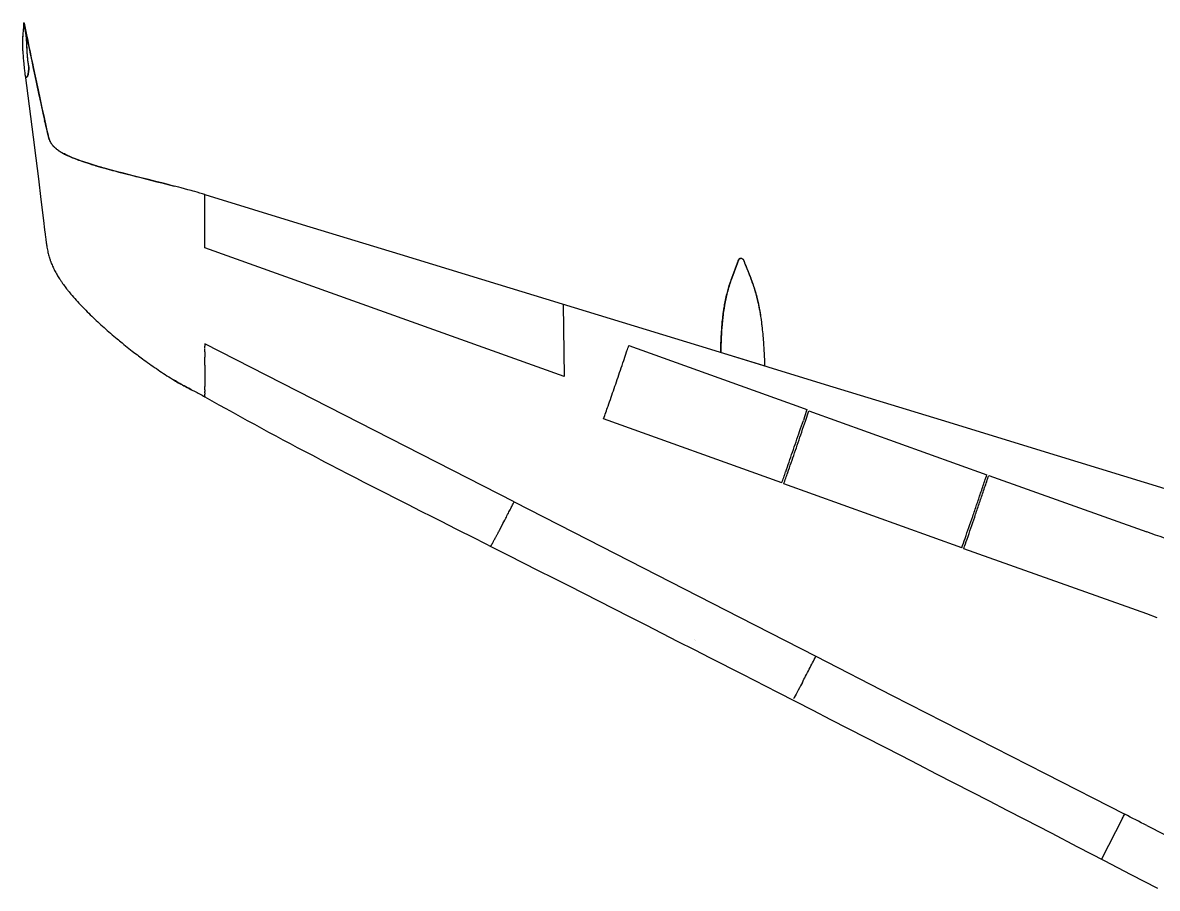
# Model space of a CAD drawing. Extents: x -62750 to 17911, y -49048 to 6133.
# Drawn here: x -17953 to -8780, y -32793 to -25798 of the extents above; entities that cross this region are included whole.
import ezdxf

# ---------------------------------------------------------------- set-up
doc = ezdxf.new("R2010")
doc.units = 0
doc.layers.get('0').update_dxf_attribs({"linetype": 'CONTINUOUS'})

msp = doc.modelspace()

# ---------------------------------------------------------------- linework, layer by layer
at = {"color": 7, "ltscale": 0.024781}
msp.add_line((-17902.5, -26156.7), (-17902.7, -26155.7), dxfattribs=at)
msp.add_line((-17902.5, -26156.7), (-17902.7, -26155.7), dxfattribs=at)
at = {"color": 7, "ltscale": 0.024733}
msp.add_line((-17902.7, -26155.7), (-17902.5, -26156.7), dxfattribs=at)
msp.add_line((-17902.7, -26155.7), (-17902.5, -26156.7), dxfattribs=at)
at = {"color": 7, "ltscale": 0.050409}
msp.add_line((-16479.8, -27186.7), (-16481, -27188.3), dxfattribs=at)
at = {"color": 7}
for p, q in [((-16480.2, -27617), (-16479.8, -27186.7)), ((-13575.4, -28655.7), (-16480.2, -27617)), ((-12174, -27738), (-12220.8, -27862.9)), ((-12220.8, -27862.9), (-12174, -27738)), ((-12116.7, -27738), (-12067.2, -27863)), ((-13584.8, -28072.6), (-13575.4, -28655.7)), ((-13979.7, -29670.6), (-16481.1, -28391.7)), ((-13053.1, -28405.9), (-11664.8, -28905.4)), ((-13094.1, -28527.6), (-13067.6, -28449.1)), ((-11959.4, -28569.8), (-12285.3, -28470.1)), ((-16481, -28711.7), (-16481, -28736.5)), ((-11664.8, -28905.4), (-11612.3, -28924.3)), ((-11624.8, -29017.1), (-11596.7, -28933.8)), ((-11596.7, -28933.8), (-10158.3, -29451.3)), ((-11816, -29517.3), (-13256.5, -28998.8)), ((-10361.4, -30042.2), (-11799.6, -29524.5)), ((-10143.2, -29456.5), (-8865.4, -29912.2)), ((-13979.7, -29670.6), (-13384.3, -29975)), ((-13384.3, -29975), (-12158.7, -30601.6)), ((-8865.4, -30576.1), (-10344.7, -30048.5)), ((-12158.7, -30601.6), (-11540.2, -30917.8)), ((-8780.2, -30606.5), (-8865.4, -30576.1)), ((-11540.2, -30917.8), (-10922.5, -31233.6)), ((-10922.5, -31233.6), (-9686.4, -31865.7)), ((-9686.4, -31865.7), (-9043.9, -32194.2)), ((-9060.5, -32226.1), (-9232.2, -32556.9)), ((-8865.4, -32285.4), (-8380.1, -32533.6))]:
    msp.add_line(p, q, dxfattribs=at)
at = {"color": 7, "ltscale": 9.76563e-05}
msp.add_line((-12150.3, -27705.2), (-12150.3, -27705.2), dxfattribs=at)
at = {"color": 7, "ltscale": 0.169385}
msp.add_line((-12142.3, -27703), (-12149.1, -27703), dxfattribs=at)
at = {"color": 7, "ltscale": 2.44141e-05}
msp.add_line((-12149.1, -27703), (-12149.1, -27703), dxfattribs=at)
at = {"color": 7, "ltscale": 0.003564}
for p, q in [((-12220.8, -27862.9), (-12221, -27862.9)), ((-12221, -27863), (-12220.8, -27863))]:
    msp.add_line(p, q, dxfattribs=at)
at = {"color": 7, "ltscale": 0.003565}
msp.add_line((-12221, -27862.9), (-12220.8, -27863), dxfattribs=at)
at = {"color": 7, "ltscale": 0.043619}
msp.add_line((-13586.2, -28073.7), (-13584.8, -28072.6), dxfattribs=at)
at = {"color": 7, "ltscale": 0.496388}
msp.add_line((-16481.1, -28391.7), (-16481, -28411.5), dxfattribs=at)
at = {"color": 7, "ltscale": 0.003985}
msp.add_line((-12285.3, -28470.1), (-12285.5, -28470), dxfattribs=at)
at = {"color": 7, "ltscale": 0.160059}
msp.add_line((-16481, -28564), (-16481, -28570.4), dxfattribs=at)
at = {"color": 7, "ltscale": 0.133204}
msp.add_line((-16481, -28663.8), (-16481, -28669.1), dxfattribs=at)
at = {"color": 7, "ltscale": 0.22334}
msp.add_line((-16481, -28702.7), (-16481, -28711.7), dxfattribs=at)
at = {"color": 7, "ltscale": 0.007666}
msp.add_line((-16481, -28819.6), (-16481, -28819.9), dxfattribs=at)
at = {"color": 7, "ltscale": 0.006055}
msp.add_line((-16481, -28820.6), (-16481, -28820.3), dxfattribs=at)
at = {"color": 7, "ltscale": 0.08054}
msp.add_line((-13998.1, -29706.2), (-13996.6, -29703.3), dxfattribs=at)
at = {"color": 7, "ltscale": 0.460662}
msp.add_line((-13988.1, -29686.9), (-13979.7, -29670.6), dxfattribs=at)
at = {"color": 7, "ltscale": 0.342202}
msp.add_line((-14032.6, -29773), (-14026.3, -29760.9), dxfattribs=at)
at = {"color": 7, "ltscale": 0.1236}
msp.add_line((-14098.3, -29899.1), (-14096, -29894.7), dxfattribs=at)
at = {"color": 7, "ltscale": 0.14855}
msp.add_line((-14055.9, -29817.9), (-14053.2, -29812.6), dxfattribs=at)
at = {"color": 7, "ltscale": 0.001197}
msp.add_line((-14171.1, -30028.5), (-14171.1, -30028.5), dxfattribs=at)
at = {"color": 7, "ltscale": 0.000219727}
msp.add_line((-14171, -30028.6), (-14171, -30028.6), dxfattribs=at)
at = {"color": 7, "ltscale": 0.004804}
msp.add_line((-12522.2, -30784), (-12522.1, -30784.1), dxfattribs=at)
at = {"color": 7, "ltscale": 0.003625}
msp.add_line((-12512.6, -30788.9), (-12512.7, -30788.8), dxfattribs=at)
at = {"color": 7}
for points in [[(-17931.8, -26220.6), (-17932.8, -26212.9), (-17934, -26202), (-17935.6, -26187.5), (-17937.9, -26165.3), (-17941.3, -26131.4), (-17943.8, -26105.9), (-17945.8, -26083.8), (-17947.6, -26063.4), (-17948.9, -26047.6), (-17950, -26034.1), (-17950.9, -26020.4), (-17951.5, -26011), (-17952, -26001), (-17952.5, -25990.6), (-17952.8, -25980), (-17952.9, -25974.6), (-17953, -25969.1), (-17953, -25963.5), (-17953, -25957.9), (-17952.9, -25952.2), (-17952.8, -25946.5), (-17952.6, -25940.8), (-17952.4, -25935.1), (-17952.1, -25929.3), (-17951.7, -25923.6), (-17951.4, -25917.8), (-17950.5, -25906.3), (-17949.5, -25894.7), (-17948.5, -25883.1), (-17946.9, -25865.7), (-17946.3, -25859.9), (-17945.8, -25854.1), (-17945.4, -25848.2), (-17945.1, -25844.1), (-17944.9, -25840), (-17944.7, -25835.9), (-17944.6, -25831.8), (-17944.5, -25827.3), (-17944.5, -25818.2), (-17944.4, -25802.6), (-17944.3, -25800)], [(-17943.5, -25797.9), (-17943.6, -25797.9), (-17943.8, -25798), (-17944, -25798.2), (-17944.1, -25798.6), (-17944.2, -25799), (-17944.3, -25799.5), (-17944.3, -25800.1)], [(-17943.5, -25797.9), (-17943.6, -25797.9), (-17943.8, -25798), (-17943.9, -25798.1), (-17944.1, -25798.3), (-17944.2, -25798.6), (-17944.2, -25799), (-17944.3, -25799.5), (-17944.3, -25800.1)], [(-17941.1, -25802.1), (-17941.3, -25801.2), (-17941.5, -25800.7), (-17941.8, -25799.9), (-17942.2, -25799), (-17942.5, -25798.6), (-17942.8, -25798.3), (-17943, -25798.1), (-17943.2, -25797.9), (-17943.5, -25797.9)], [(-17941.1, -25802.1), (-17941.3, -25801.2), (-17941.5, -25800.7), (-17941.8, -25799.9), (-17942.1, -25799.3), (-17942.4, -25798.7), (-17942.8, -25798.3), (-17943, -25798.1), (-17943.2, -25798), (-17943.3, -25797.9), (-17943.5, -25797.9)], [(-17902.7, -26155.7), (-17904.6, -26144.6), (-17905.5, -26138.7), (-17907.3, -26127.2), (-17908.8, -26116.7), (-17910.2, -26105.5), (-17911.5, -26094.5), (-17912.7, -26082.9), (-17913.1, -26079.4), (-17914, -26069), (-17915, -26056.1), (-17915.7, -26045.6), (-17916.6, -26030.5), (-17917.1, -26020.2), (-17918, -26002.3), (-17919.1, -25978.8), (-17919.7, -25966.8), (-17920.3, -25954.7), (-17921, -25943.8), (-17921.7, -25932.9), (-17922.2, -25927.4), (-17923.1, -25917.6), (-17923.9, -25909.8), (-17924.8, -25902), (-17925.9, -25894.2), (-17927, -25886.4), (-17928.3, -25878.6), (-17929.6, -25870.7), (-17931.1, -25863), (-17932.4, -25856.5), (-17933.7, -25849.9), (-17935.2, -25842), (-17936.6, -25834.1), (-17937.9, -25826.2), (-17938.3, -25823.8), (-17939.4, -25815.8), (-17940.5, -25807.6), (-17941.1, -25802.1)], [(-16727.6, -27118.6), (-16752.8, -27112.1), (-16777.9, -27105.7), (-16817.4, -27095.6), (-16876, -27080.8), (-16935.2, -27065.9), (-16993.9, -27051.1), (-17048.9, -27037.2), (-17089.1, -27027), (-17120.5, -27018.9), (-17148.6, -27011.7), (-17176.6, -27004.4), (-17206.7, -26996.5), (-17235.3, -26988.8), (-17263.7, -26981.1), (-17291.8, -26973.4), (-17305.7, -26969.5), (-17319.6, -26965.5), (-17343.1, -26958.8), (-17355.5, -26955.1), (-17367.8, -26951.5), (-17384.1, -26946.6), (-17400.2, -26941.7), (-17416.2, -26936.7), (-17432.9, -26931.4), (-17449.3, -26926), (-17465.6, -26920.5), (-17477.3, -26916.5), (-17491.7, -26911.4), (-17505.8, -26906.3), (-17519.8, -26901.1), (-17526.7, -26898.4), (-17533.5, -26895.8), (-17542.6, -26892.2), (-17551.4, -26888.6), (-17560.2, -26884.9), (-17566, -26882.4), (-17571.8, -26879.9), (-17577.2, -26877.5), (-17582.6, -26875.1), (-17591.2, -26871.1), (-17599.7, -26867.1), (-17608, -26863), (-17616.2, -26858.8), (-17620.5, -26856.5), (-17624.8, -26854.2), (-17628.9, -26852), (-17632.9, -26849.7), (-17638.3, -26846.6), (-17643.6, -26843.5), (-17648.8, -26840.3), (-17655.1, -26836.3), (-17661.2, -26832.3), (-17667.1, -26828.1), (-17670, -26826.1), (-17672.8, -26824), (-17676.5, -26821.2), (-17680.1, -26818.3), (-17683.7, -26815.5), (-17687.8, -26812), (-17691.8, -26808.5), (-17695.6, -26804.9), (-17699.3, -26801.3), (-17702.9, -26797.6), (-17706.4, -26793.8), (-17709.7, -26790), (-17712.5, -26786.7), (-17715.1, -26783.3), (-17717.6, -26779.9), (-17720, -26776.5), (-17722.3, -26773), (-17724.1, -26770.1), (-17725.9, -26767.2), (-17727.5, -26764.2), (-17728.7, -26761.9), (-17729.9, -26759.7), (-17731, -26757.4), (-17732.1, -26755.1), (-17733.4, -26752.3), (-17734.6, -26749.5), (-17736.4, -26745.2), (-17738, -26740.8), (-17739.6, -26736.3), (-17740.7, -26733), (-17741.7, -26729.7), (-17742.8, -26726.2), (-17743.8, -26722.7), (-17745.7, -26715.6), (-17747.7, -26707.9), (-17749.6, -26700), (-17750.2, -26697.7), (-17752.5, -26687.4), (-17756.1, -26671), (-17769.9, -26608.6), (-17787.3, -26529.5), (-17804.5, -26450.3), (-17821.7, -26371.1), (-17838.7, -26291.9), (-17852.3, -26228.4), (-17864.8, -26169.3), (-17877.3, -26110), (-17889.8, -26050.7), (-17899.1, -26006.1), (-17908.3, -25961.6), (-17917.5, -25917.1), (-17926.7, -25872.8), (-17941.1, -25802.1)], [(-17939, -25818.4), (-17940, -25811.1), (-17940.9, -25803.7), (-17941.1, -25802.1)], [(-17941.1, -25802.1), (-17922.1, -25895.1), (-17912.4, -25942), (-17902.6, -25989), (-17892.9, -26035.6), (-17883.2, -26082.2), (-17874.1, -26125.4), (-17865, -26168.6), (-17846.7, -26254.8), (-17828.3, -26340.6), (-17814.1, -26406.3), (-17797, -26484.7), (-17779.8, -26563.4), (-17762.6, -26641.7), (-17754.4, -26678.8), (-17753, -26685), (-17750.8, -26694.9), (-17749.8, -26699.3), (-17747.8, -26707.4), (-17745.8, -26715.4), (-17744.1, -26721.8), (-17742.2, -26728.1), (-17740.5, -26733.8), (-17739.5, -26736.5), (-17738.6, -26739.3), (-17737.1, -26743.4), (-17735.4, -26747.5), (-17733.7, -26751.5), (-17731.9, -26755.6), (-17729.9, -26759.8), (-17727.7, -26763.9), (-17725.4, -26768), (-17722.9, -26772.1), (-17720.3, -26776.1), (-17717.5, -26780.1), (-17714.6, -26784), (-17711.5, -26787.9), (-17708.2, -26791.8), (-17704.8, -26795.6), (-17701.3, -26799.3), (-17697.6, -26803), (-17693.4, -26807), (-17689.1, -26810.9), (-17684.6, -26814.7), (-17679.9, -26818.5), (-17675.1, -26822.3), (-17670.1, -26826), (-17665, -26829.6), (-17660.1, -26833), (-17655, -26836.4), (-17649.8, -26839.7), (-17644.5, -26842.9), (-17640.9, -26845.1), (-17637.2, -26847.2), (-17629.8, -26851.5), (-17622.2, -26855.6), (-17616, -26858.9), (-17609.7, -26862.1), (-17603.3, -26865.3), (-17598.5, -26867.7), (-17593.6, -26870), (-17583.6, -26874.6), (-17578.3, -26877), (-17573, -26879.4), (-17567.3, -26881.9), (-17561.5, -26884.4), (-17550.2, -26889.1), (-17538.7, -26893.7), (-17526.3, -26898.6), (-17513.7, -26903.4), (-17501, -26908.1), (-17488.1, -26912.7), (-17475, -26917.3), (-17466.8, -26920.1), (-17458.5, -26922.9), (-17441.9, -26928.4), (-17425, -26933.9), (-17408.1, -26939.2), (-17396.8, -26942.7), (-17385.4, -26946.2), (-17373.8, -26949.7), (-17362.1, -26953.2), (-17342.4, -26959), (-17322.7, -26964.6), (-17302.8, -26970.3), (-17287.8, -26974.5), (-17272.8, -26978.6), (-17242.6, -26986.9), (-17225.8, -26991.4), (-17209, -26995.8), (-17175.2, -27004.8), (-17141.9, -27013.4), (-17108.5, -27022), (-17073.6, -27030.9), (-17038.5, -27039.8), (-17008.8, -27047.3), (-16949.2, -27062.3), (-16869, -27082.5), (-16828.8, -27092.7), (-16798.6, -27100.4), (-16768.4, -27108.1), (-16727.6, -27118.6)], [(-17902.7, -26155.7), (-17903.9, -26148.4), (-17905.1, -26141.1), (-17906.7, -26131.3), (-17908.1, -26121.6), (-17909.6, -26110.4), (-17910.9, -26099.7), (-17912.1, -26089.1), (-17913.1, -26079.1), (-17914.1, -26067.4), (-17915, -26056.4), (-17915.6, -26047.6), (-17916.1, -26039.3), (-17916.6, -26030.4), (-17917.5, -26013.8), (-17918.4, -25994.4), (-17919.2, -25976.2), (-17920.1, -25959.1), (-17920.5, -25950.8), (-17921.3, -25938.5), (-17922.1, -25927.8), (-17922.6, -25922.6), (-17923.1, -25917.3), (-17924, -25908.5), (-17925.1, -25899.8), (-17925.8, -25894.6), (-17926.5, -25889.4), (-17927.4, -25884.1), (-17928.3, -25878.7), (-17929.2, -25873.2), (-17930.2, -25867.8), (-17931.3, -25861.9), (-17932.5, -25855.9), (-17933.8, -25849.2), (-17935.1, -25842.4), (-17936.1, -25837.1)], [(-17949.5, -26038.7), (-17950.2, -26030.1), (-17950.9, -26020.3), (-17951.5, -26010.2), (-17951.9, -26002.8), (-17952.2, -25996.3), (-17952.5, -25989.6), (-17952.7, -25982.9), (-17952.9, -25976.2), (-17953, -25968.9), (-17953, -25961.8), (-17952.9, -25953.6), (-17952.7, -25945.4), (-17952.4, -25937.1), (-17952, -25928.8), (-17951.6, -25922.4), (-17951.2, -25916.1), (-17950.4, -25905.9), (-17949.6, -25895.7), (-17948.7, -25885.5)], [(-17949.5, -26038.7), (-17950.4, -26027.3), (-17951.1, -26016.6), (-17951.7, -26006.4), (-17952.2, -25996.3), (-17952.6, -25986.5), (-17952.9, -25977.1), (-17953, -25967.9), (-17953, -25958.5), (-17952.8, -25949.4), (-17952.6, -25940.4), (-17952.2, -25931.6), (-17951.9, -25926.3), (-17951.5, -25921), (-17950.8, -25910.5), (-17949.8, -25898), (-17948.7, -25885.6)], [(-17923.6, -26237.9), (-17924.4, -26237.9), (-17925.1, -26237.7), (-17925.8, -26237.4), (-17926.3, -26237.2), (-17926.7, -26236.9), (-17927.1, -26236.5), (-17927.5, -26236.1), (-17927.9, -26235.6), (-17928.3, -26235.1), (-17928.6, -26234.5), (-17928.9, -26233.9), (-17929.2, -26233.2), (-17929.5, -26232.4), (-17929.8, -26231.4), (-17930.1, -26230.5), (-17930.6, -26228.5), (-17931, -26226.4), (-17931.3, -26224.4), (-17931.8, -26220.6)], [(-17923.6, -26237.9), (-17924.4, -26237.9), (-17925.1, -26237.7), (-17925.8, -26237.4), (-17926.2, -26237.2), (-17926.7, -26236.9), (-17927.1, -26236.5), (-17927.5, -26236.1), (-17927.9, -26235.7), (-17928.2, -26235.1), (-17928.6, -26234.6), (-17928.9, -26234), (-17929.2, -26233.3), (-17929.5, -26232.5), (-17929.8, -26231.6), (-17930, -26230.6), (-17930.5, -26228.6), (-17930.9, -26226.6), (-17931.3, -26224.5), (-17931.8, -26220.6)], [(-17931.8, -26220.7), (-17910.5, -26388.4), (-17889.2, -26556.5), (-17868.1, -26724.2), (-17847.2, -26891.7), (-17826.5, -27059.3), (-17805.7, -27227.4), (-17785.1, -27395.8), (-17775.9, -27470.9), (-17771.4, -27507.9), (-17768.3, -27532.7), (-17766.8, -27545), (-17765.3, -27556.3), (-17763.8, -27567.6), (-17762.5, -27576.7), (-17761.2, -27585.8), (-17760, -27593.2), (-17758.9, -27600.6), (-17757.8, -27606.8), (-17756.7, -27613.1), (-17754.9, -27623.3), (-17752.9, -27633.5), (-17750.8, -27643.7), (-17749.7, -27648.7), (-17748.6, -27653.8), (-17746.3, -27663.3), (-17744, -27672.8), (-17741.4, -27682.2), (-17738.7, -27691.6), (-17737.3, -27696.3), (-17735.9, -27701), (-17733.9, -27707.2), (-17731.9, -27713.4), (-17729.7, -27719.5), (-17728.1, -27724.1), (-17726.5, -27728.6), (-17724.8, -27733.2), (-17723, -27737.7), (-17719.5, -27746.7), (-17715.8, -27755.6), (-17711.9, -27764.5), (-17707.8, -27773.5), (-17703.6, -27782.4), (-17699.3, -27791.2), (-17694.8, -27800), (-17690.3, -27808.7), (-17685.5, -27817.5), (-17680.5, -27826.2), (-17675.5, -27834.9), (-17670.4, -27843.6), (-17665.2, -27852.1), (-17660.6, -27859.4), (-17655.9, -27866.7), (-17651.2, -27873.9), (-17647.7, -27879.2), (-17644.2, -27884.5), (-17640.5, -27889.9), (-17636.7, -27895.3), (-17630.3, -27904.5), (-17623.8, -27913.6), (-17617.1, -27922.6), (-17610.4, -27931.5), (-17604.3, -27939.6), (-17598.1, -27947.6), (-17591.9, -27955.6), (-17587.1, -27961.5), (-17582.4, -27967.5), (-17577.5, -27973.5), (-17572.5, -27979.5), (-17562.6, -27991.5), (-17552.5, -28003.3), (-17542.1, -28015.4), (-17531.6, -28027.3), (-17521, -28039.2), (-17510.1, -28051.2), (-17499.1, -28063.2), (-17488, -28075), (-17476.7, -28086.9), (-17465.4, -28098.6), (-17454, -28110.3), (-17442.4, -28122.1), (-17430.7, -28133.9), (-17418.9, -28145.5), (-17406.9, -28157.4), (-17394.8, -28169.1), (-17382.6, -28180.8), (-17370.2, -28192.5), (-17357.8, -28204.2), (-17345.4, -28215.8), (-17332.9, -28227.4), (-17320.3, -28238.9), (-17307.7, -28250.3), (-17294.9, -28261.8), (-17282.1, -28273.2), (-17269.2, -28284.6), (-17256.1, -28296.1), (-17242.9, -28307.5), (-17229.7, -28318.9), (-17216.4, -28330.2), (-17203.1, -28341.5), (-17189.7, -28352.8), (-17179.7, -28361.2), (-17169.6, -28369.5), (-17159.5, -28377.8), (-17149.4, -28386.1), (-17135.8, -28397.1), (-17122.1, -28408.1), (-17108.4, -28419.1), (-17094.6, -28430.1), (-17080.7, -28441), (-17066.8, -28451.8), (-17046.4, -28467.5), (-17026, -28483), (-17015.7, -28490.8), (-17005.3, -28498.5), (-16995.1, -28506.1), (-16984.8, -28513.7), (-16970.9, -28523.9), (-16957, -28534), (-16943.1, -28544), (-16929, -28554), (-16914.9, -28564), (-16900.7, -28573.9), (-16886.6, -28583.7), (-16872.4, -28593.5), (-16858.1, -28603.2), (-16843.9, -28612.8), (-16829.7, -28622.3), (-16815.4, -28631.7), (-16801, -28641.1), (-16786.6, -28650.5), (-16772.1, -28659.8), (-16757.6, -28669), (-16743, -28678.2), (-16728.4, -28687.4)], [(-17902.5, -26156.7), (-17903.1, -26165.4), (-17903.8, -26174.2), (-17904.5, -26180.7), (-17905.2, -26187.2), (-17905.7, -26191.5), (-17906.2, -26195.9), (-17906.8, -26200.2), (-17907.7, -26205.9), (-17908.2, -26208.8), (-17908.7, -26211.6), (-17909.6, -26215.9), (-17910.1, -26218), (-17910.6, -26220.1), (-17911.5, -26223), (-17911.9, -26224.4), (-17912.4, -26225.8), (-17913.3, -26228), (-17913.8, -26229), (-17914.3, -26230), (-17915.2, -26231.7), (-17916.1, -26233.1), (-17917.1, -26234.3), (-17918, -26235.3), (-17919, -26236.2), (-17919.9, -26236.8), (-17920.8, -26237.3), (-17921.7, -26237.6), (-17922.7, -26237.8), (-17923, -26237.9), (-17923.6, -26237.9)], [(-17923.6, -26237.9), (-17923.1, -26237.9), (-17922.1, -26237.7), (-17921.3, -26237.5), (-17920.4, -26237.1), (-17919.8, -26236.8), (-17919.3, -26236.4), (-17918.7, -26235.9), (-17918.2, -26235.5), (-17917.6, -26234.9), (-17917, -26234.2), (-17916.4, -26233.5), (-17915.9, -26232.7), (-17915.3, -26231.8), (-17914.8, -26230.9), (-17914.2, -26229.9), (-17913.7, -26228.8), (-17913.1, -26227.6), (-17912.6, -26226.3), (-17912.1, -26224.9), (-17911.6, -26223.5), (-17911.1, -26221.8), (-17910.6, -26220), (-17910.1, -26218.2), (-17909.7, -26216.3), (-17909.1, -26213.7), (-17908.6, -26211.1), (-17908.1, -26208.1), (-17907.6, -26205.2), (-17907, -26201.6), (-17906.5, -26198), (-17905.9, -26193.6), (-17905.4, -26189.3), (-17904.9, -26184.9), (-17904.5, -26180.6), (-17903.6, -26171.9), (-17903, -26163.2), (-17902.5, -26156.7)], [(-16479.8, -27186.4), (-16490.1, -27183.3), (-16500.3, -27180.2), (-16520.9, -27174.1), (-16541.5, -27168.2), (-16562.2, -27162.4), (-16575.9, -27158.6), (-16589.7, -27154.8), (-16617.2, -27147.4), (-16644.7, -27140.1), (-16672.3, -27132.9), (-16690.8, -27128.1), (-16727.6, -27118.6)], [(-16479.8, -27186.4), (-15692.6, -27427.4), (-14903.9, -27668.9), (-14113, -27911), (-12393.1, -28437.1), (-11464.3, -28721.3), (-10527.4, -29008.2), (-9590.1, -29295.3), (-8719.2, -29561.9), (-7848, -29828.5), (-6545.6, -30226.6)], [(-12174.2, -27738), (-12182.6, -27760.4), (-12201.7, -27811.7), (-12221, -27862.9)], [(-12149.1, -27703), (-12150.3, -27703.1), (-12151.4, -27703.1), (-12152.5, -27703.3), (-12153.5, -27703.5), (-12154.5, -27703.8), (-12155.3, -27704.1), (-12156.1, -27704.5), (-12156.9, -27704.9), (-12157.6, -27705.3), (-12158.8, -27706.1), (-12159.9, -27707.1), (-12161.1, -27708.3), (-12162.3, -27709.6), (-12163.3, -27711), (-12164.3, -27712.6), (-12165.3, -27714.2), (-12166.1, -27715.9), (-12167.2, -27718.3), (-12168.3, -27720.8), (-12169.5, -27724.2), (-12170.9, -27728.2), (-12172.7, -27733.8), (-12174, -27737.3), (-12174.2, -27738)], [(-12149.1, -27703), (-12150.7, -27703.1), (-12152.2, -27703.3), (-12153.7, -27703.7), (-12155.1, -27704.2), (-12156.4, -27704.8), (-12157.7, -27705.6), (-12158.9, -27706.5), (-12160.1, -27707.5), (-12161.2, -27708.6), (-12161.8, -27709.4), (-12162.4, -27710.2), (-12163.1, -27711.1), (-12163.7, -27712), (-12164.4, -27713.2), (-12165.1, -27714.4), (-12165.8, -27715.7), (-12166.4, -27717.1), (-12167.2, -27718.9), (-12168, -27720.7), (-12168.9, -27723.2), (-12169.5, -27724.8), (-12170.7, -27728.2), (-12171.8, -27731.5), (-12172.9, -27734.8), (-12174, -27738)], [(-12174, -27738), (-12173, -27735.1), (-12172.3, -27733.2), (-12171, -27729.3), (-12169.7, -27725.3), (-12169, -27723.3), (-12167.8, -27720.4), (-12167, -27718.3), (-12166, -27716.2), (-12165.4, -27715), (-12164.8, -27713.9), (-12164, -27712.4), (-12163, -27711), (-12162, -27709.6), (-12160.9, -27708.3), (-12159.7, -27707.1), (-12159.1, -27706.6), (-12158.4, -27706.1), (-12157.2, -27705.2), (-12155.9, -27704.5), (-12155.2, -27704.2), (-12154.4, -27703.9), (-12153.4, -27703.6), (-12152.4, -27703.4), (-12151.3, -27703.2), (-12150.2, -27703.1), (-12149.1, -27703)], [(-12139.5, -27703.2), (-12138.4, -27703.5), (-12137.3, -27703.8), (-12136.2, -27704.2), (-12135.2, -27704.7), (-12134.1, -27705.3), (-12133.2, -27705.9), (-12132.3, -27706.6), (-12131.4, -27707.3), (-12130.6, -27708.1), (-12129.8, -27709), (-12129, -27709.9), (-12128.3, -27710.8), (-12127.6, -27711.8), (-12126.9, -27712.8), (-12126.3, -27713.9), (-12125.7, -27714.9), (-12124.6, -27717.2), (-12123.5, -27719.5), (-12122.5, -27722), (-12121.1, -27725.8), (-12119.2, -27731.1), (-12117.2, -27736.6), (-12116.6, -27738)], [(-12129.4, -27709.5), (-12128.3, -27711), (-12127.2, -27712.5), (-12126.3, -27714.2), (-12125.6, -27715.4), (-12124.9, -27716.7), (-12124.1, -27718.4), (-12123.4, -27720), (-12122.4, -27722.5), (-12121.5, -27724.9), (-12119.9, -27729.3), (-12118.5, -27733.2), (-12117.8, -27735.1), (-12116.7, -27738)], [(-12129.4, -27709.5), (-12128.7, -27710.4), (-12128.1, -27711.2), (-12127.4, -27712.2), (-12126.8, -27713.2), (-12125.6, -27715.2), (-12125, -27716.5), (-12124.4, -27717.8), (-12123.6, -27719.7), (-12122.8, -27721.7), (-12121.8, -27724.2), (-12119.9, -27729.4), (-12117.8, -27735.1), (-12116.7, -27738)], [(-12221, -27863), (-12224, -27871.2), (-12227, -27879.5), (-12229.9, -27887.9), (-12232.1, -27894.1), (-12234.2, -27900.3), (-12236.3, -27906.6), (-12238.3, -27913), (-12242.3, -27925.6), (-12246.1, -27938.3), (-12249.7, -27951.1), (-12253.3, -27963.9), (-12256.6, -27976.7), (-12259.9, -27989.6), (-12263, -28002.4), (-12266, -28015.4), (-12268.8, -28028.3), (-12271.5, -28041.3), (-12274.1, -28054.3), (-12276.6, -28067.3), (-12278.9, -28080.4), (-12281.2, -28093.4), (-12283.3, -28106.5), (-12285.3, -28119.6), (-12287.2, -28132.7), (-12289.1, -28145.8), (-12290.8, -28159), (-12292.4, -28172.1), (-12293.9, -28185.3), (-12295.4, -28198.4), (-12296.7, -28211.6), (-12298, -28224.8), (-12299.2, -28238), (-12300.3, -28251.2), (-12301.3, -28264.4), (-12302.3, -28277.6), (-12303.2, -28290.8), (-12304, -28304), (-12304.8, -28317.2), (-12305.5, -28330.4), (-12306.1, -28343.6), (-12306.7, -28356.9), (-12307.2, -28370.1), (-12307.6, -28383.3), (-12308, -28396.6), (-12308.4, -28409.8), (-12308.6, -28423), (-12308.9, -28436.3), (-12309, -28449.5), (-12309.1, -28462.8)], [(-12220.8, -27863), (-12224.3, -27872.4), (-12227.7, -27881.9), (-12231, -27891.4), (-12234.2, -27900.9), (-12236.3, -27907.3), (-12238.4, -27913.7), (-12240.4, -27920.1), (-12242.4, -27926.5), (-12246.2, -27939.4), (-12249.9, -27952.3), (-12253.5, -27965.3), (-12256.9, -27978.3), (-12260.2, -27991.3), (-12263.3, -28004.4), (-12266.2, -28016.9), (-12268.9, -28029.5), (-12271.5, -28042.2), (-12274.1, -28054.8), (-12276.5, -28067.4), (-12278.4, -28078), (-12280.2, -28088.6), (-12282, -28099.2), (-12283.2, -28107.1), (-12284.5, -28115.1), (-12286.8, -28131), (-12288.9, -28145.6), (-12290.8, -28160.2), (-12292.6, -28174.8), (-12294.2, -28189.4), (-12295.8, -28204), (-12296.7, -28213.2), (-12297.6, -28222.3), (-12299.3, -28240.7), (-12300.8, -28259), (-12301.5, -28268.9), (-12302.2, -28278.9), (-12303.6, -28298.9), (-12304.7, -28318.8), (-12305.8, -28338.8), (-12306.6, -28358.7), (-12307.4, -28378.7), (-12308, -28398.7), (-12308.4, -28418.7), (-12308.7, -28433.4), (-12308.9, -28448.1), (-12309, -28462.8)], [(-12309, -28462.8), (-12308.8, -28444.2), (-12308.6, -28425.7), (-12308.2, -28407.1), (-12307.7, -28388.5), (-12307.1, -28370), (-12306.3, -28351.4), (-12305.5, -28332.9), (-12304.5, -28314.4), (-12303.4, -28295.8), (-12302.1, -28277.3), (-12300.8, -28258.8), (-12300, -28249.2), (-12299.2, -28239.7), (-12298, -28227), (-12296.8, -28214.3), (-12295.5, -28201.6), (-12294, -28187.4), (-12292.4, -28173.1), (-12290.6, -28158.9), (-12288.7, -28144.7), (-12287.6, -28136.3), (-12286.4, -28128), (-12285.2, -28119.8), (-12283.9, -28111.5), (-12282.2, -28100.5), (-12280.4, -28089.5), (-12278.5, -28078.5), (-12276.1, -28065.3), (-12273.5, -28052.2), (-12270.9, -28039), (-12268.1, -28025.9), (-12265.2, -28012.9), (-12262, -27999), (-12260.4, -27992.1), (-12258.6, -27985.2), (-12256, -27974.8), (-12253.3, -27964.5), (-12250.5, -27954.2), (-12247.6, -27944), (-12244.1, -27932.3), (-12240.6, -27920.6), (-12236.9, -27909), (-12233.1, -27897.4), (-12229.1, -27885.9), (-12225, -27874.4), (-12220.8, -27863)], [(-12067.2, -27863), (-12063, -27873.8), (-12058.9, -27884.7), (-12054.9, -27895.6), (-12051, -27906.6), (-12047.2, -27917.6), (-12044.2, -27926.8), (-12041.2, -27936), (-12038.3, -27945.2), (-12036.1, -27952.2), (-12034, -27959.1), (-12032, -27966.1), (-12030, -27973.1), (-12026.5, -27985.2), (-12023.2, -27997.4), (-12020.1, -28009.6), (-12017, -28021.8), (-12014, -28034.1), (-12012.2, -28041.7), (-12010.4, -28049.4), (-12008.7, -28057.1), (-12007, -28064.9), (-12003.7, -28080.4), (-12000.6, -28095.8), (-11997.7, -28111.3), (-11994.8, -28126.8), (-11992.1, -28142.4), (-11989.5, -28158.1), (-11987.1, -28173.9)], [(-12050.9, -27906.9), (-12047.4, -27917), (-12044, -27927.2), (-12040.7, -27937.3), (-12037.5, -27947.6), (-12035.4, -27954.4), (-12033.4, -27961.2), (-12029.4, -27975), (-12025.5, -27988.8), (-12021.8, -28002.7), (-12018.2, -28016.7), (-12014.8, -28030.7), (-12011.4, -28044.7), (-12008.3, -28058.8), (-12005.2, -28073.3), (-12002.2, -28087.7), (-11999.3, -28102.3), (-11996.6, -28116.9), (-11994, -28131.5), (-11991.5, -28146.2), (-11990, -28155), (-11988.6, -28163.8), (-11987.3, -28172.7), (-11985.9, -28181.6), (-11983.4, -28199.4), (-11981, -28217.3), (-11979, -28233.3), (-11977, -28249.4), (-11975.2, -28265.4)], [(-12029.7, -27974), (-12026, -27986.8), (-12022.5, -27999.8), (-12019.2, -28012.8), (-12015.8, -28026.2), (-12013.1, -28037.4), (-12010.5, -28048.6), (-12008.1, -28059.6), (-12005.7, -28070.5), (-12003.4, -28081.5), (-12001.2, -28092.6), (-11999, -28103.7), (-11996.9, -28114.8), (-11994.9, -28126), (-11992.9, -28137.2), (-11991, -28148.5), (-11989.2, -28159.7), (-11987.4, -28171.1), (-11985.7, -28182.6), (-11984.1, -28193.7), (-11982.5, -28205), (-11981, -28216.2), (-11979.6, -28227.4), (-11977.3, -28246.4), (-11975.4, -28262.7), (-11973.6, -28279.2), (-11971.9, -28295.8), (-11970.3, -28312.4), (-11968.8, -28329.1), (-11967.4, -28345.9), (-11966, -28363.5), (-11965, -28376.1), (-11963.6, -28396.1), (-11962.7, -28408.6), (-11962, -28421.1), (-11960.5, -28445.6), (-11959.2, -28470.3), (-11958, -28495.2), (-11957, -28520.3), (-11956, -28545.6), (-11955.2, -28571.1)], [(-16481, -28456.3), (-16481, -28478.8), (-16481, -28501.2)], [(-16481, -28570.4), (-16481, -28595.1), (-16481, -28619.7)], [(-16727.9, -28687.1), (-16728, -28687.3), (-16728.2, -28687.4), (-16728.3, -28687.4), (-16728.4, -28687.4)], [(-16728.4, -28687.4), (-16728.2, -28687.4), (-16728.1, -28687.4), (-16728, -28687.3), (-16727.9, -28687.1)], [(-16728.3, -28687.4), (-16717.4, -28694.1), (-16706.4, -28700.6), (-16695.4, -28707), (-16684.3, -28713.3), (-16673.2, -28719.5), (-16662.1, -28725.5), (-16650.9, -28731.4), (-16637.4, -28738.5), (-16622.4, -28746.2), (-16607.5, -28753.7), (-16592.7, -28761.3)], [(-16592.7, -28761.3), (-16611, -28752), (-16620.1, -28747.3), (-16633.8, -28740.3), (-16647.3, -28733.1), (-16660.9, -28725.9), (-16668, -28722), (-16675.1, -28718.2), (-16681.5, -28714.6), (-16688, -28710.9), (-16698, -28705.1), (-16708, -28699.2), (-16718, -28693.2), (-16727.9, -28687.1)], [(-16592.7, -28761.3), (-16606.4, -28754.3), (-16625.2, -28744.7), (-16634.6, -28739.8), (-16647.8, -28732.9), (-16661, -28725.8), (-16668.1, -28722), (-16675.1, -28718.1), (-16681.6, -28714.5), (-16688, -28710.9), (-16698, -28705.1), (-16708, -28699.2), (-16718, -28693.2), (-16727.9, -28687.1)], [(-16481, -28620), (-16481, -28649.2), (-16481, -28663.8)], [(-16481, -28669.1), (-16481, -28686), (-16481, -28702.7)], [(-16600.3, -28757.4), (-16582.2, -28766.6), (-16564.2, -28775.8), (-16553.9, -28781.2), (-16543.6, -28786.6), (-16533.2, -28792), (-16522.9, -28797.5), (-16512.5, -28803.1), (-16502.1, -28808.8), (-16491.6, -28814.6), (-16481.2, -28820.4)], [(-16481, -28788.5), (-16481, -28792.7), (-16481, -28800.8)], [(-16481.2, -28820.4), (-16424.1, -28852.6), (-16366.9, -28884.6), (-16309.7, -28916.6), (-16252.4, -28948.4), (-16195, -28980.1), (-16137.5, -29011.7), (-16080, -29043.2), (-16022.3, -29074.5), (-15964.6, -29105.7), (-15906.9, -29136.8), (-15849, -29167.9), (-15791, -29198.8), (-15733, -29229.6), (-15674.9, -29260.3), (-15616.8, -29290.9), (-15580.4, -29310), (-15544, -29329), (-15507.6, -29348), (-15471.1, -29367), (-15398.2, -29404.9), (-15325.2, -29442.7), (-15260.2, -29476.2), (-15195.1, -29509.6), (-15130, -29542.9), (-15081.2, -29567.9), (-15032.3, -29592.8), (-14934.5, -29642.6), (-14836.7, -29692.3), (-14738.8, -29741.9), (-14640.9, -29791.4), (-14575.6, -29824.4), (-14444.9, -29890.3), (-14298, -29964.5), (-14151, -30038.6), (-14029, -30100.2), (-13907, -30161.8), (-13785.1, -30223.4), (-13663.1, -30285), (-13541.3, -30346.7), (-13419.4, -30408.5), (-13297.6, -30470.3), (-13175.8, -30532.1), (-13045.6, -30598.3), (-12915.5, -30664.6), (-12785.3, -30730.9), (-12655.2, -30797.2), (-12525, -30863.6), (-12394.9, -30930), (-12134.6, -31063), (-11849.7, -31208.7), (-11564.8, -31354.5), (-11422.3, -31427.5), (-11279.8, -31500.5), (-11137.3, -31573.6), (-10994.7, -31646.7), (-10852.2, -31719.9), (-10709.7, -31793.2), (-10567.2, -31866.5), (-10424.7, -31939.9), (-10282.2, -32013.3), (-10139.8, -32086.8), (-9997.3, -32160.4), (-9854.9, -32234), (-9639.6, -32345.5), (-9424.3, -32457.2), (-9209.1, -32568.9), (-8993.9, -32680.8), (-8778.8, -32792.7)], [(-11612.3, -28924.3), (-11631.9, -28982.4), (-11641.7, -29011.4)], [(-14096, -29894.7), (-14086.6, -29876.7), (-14077.2, -29858.7)], [(-14077.1, -29858.5), (-14070, -29845), (-14055.9, -29817.9)], [(-14168.7, -30026.2), (-14167.5, -30024.6), (-14166.2, -30022.6), (-14164.7, -30020.3)], [(-14163.6, -30018.6), (-14161.2, -30014.6), (-14158.6, -30010.2)], [(-11672.7, -31172), (-11682.5, -31190.3), (-11692.2, -31208.4)], [(-11649.9, -31128.7), (-11665.1, -31157.6), (-11672.7, -31172)], [(-11708.5, -31238), (-11715, -31249.8), (-11721.4, -31260.9)], [(-11692.2, -31208.4), (-11700.4, -31223.4), (-11708.5, -31238)]]:
    msp.add_lwpolyline(points, dxfattribs=at)
for centre, radius, start, end in [((38377.9, -14291.4), 57486.8, 192.351627, 192.406897), ((-12173.9, -27740.2), 2.23, 91.67705, 96.92794), ((-12174, -27739.8), 1.87, 90.53601, 97.14223), ((-12148.9, -27709), 5.94, 87.61564, 92.28664), ((-12142.4, -27720.3), 17.3, 89.83089, 93.98394), ((-12141.9, -27717.4), 14.3, 80.26373, 91.62877), ((156125.1, 38712.2), 180889.2, 201.552452, 201.595018), ((-13118.7, -28278.9), 1130.8, 19.20904, 21.58528), ((-36763.1, -28457.8), 20282.1, 0.07445, 0.13055), ((-27272.2, -28446.4), 10791.2, 359.94737, 0.06141), ((-82547.2, -5036.3), 73318.3, 341.377546, 341.413162), ((-23935.9, -28504.6), 7454.9, 359.913, 0.02635), ((-52630.2, -28518.3), 36149.2, 359.9275, 0.00369), ((-49043.5, -16378), 37947, 341.08273, 341.2015), ((-51482.9, -15549.2), 40523.4, 341.20359, 341.32074), ((-11966.7, -28595.6), 26.8, 71.81848, 74.12527), ((-52180.1, -15302), 41263, 340.97225, 341.08138), ((-19383.5, -28745.8), 2902.5, 359.96373, 0.18397), ((-23156.8, -28742), 6675.8, 359.80162, 359.95144), ((-4518.5, -28740.3), 11962.6, 180.11864, 180.17732), ((-19021, -28784.8), 2540, 359.91589, 0.16748), ((-18164.5, -28806), 1683.5, 0.00157, 0.1791), ((-58634.2, -13075.1), 48090.4, 340.79356, 340.97108), ((-18603.3, -28809.4), 2122.3, 359.77928, 0.07018), ((-16481, -28830.3), 0.00248, 156.25579, 45.96964), ((-68776.8, -9542.3), 58830.7, 340.6875, 340.793974), ((-55826.5, -14067), 46643.7, 341.19808, 341.31318), ((-55775.2, -14085.8), 46606.8, 341.19962, 341.31497), ((-52893.1, -15064.5), 43545.3, 341.07951, 341.19658), ((-52848.2, -15081.1), 43515.4, 341.0808, 341.19811), ((-56722.5, -13750.3), 47593.9, 340.97063, 341.07761), ((-56670.9, -13769.1), 47556.9, 340.97167, 341.07888), ((-64929, -10919.2), 56275, 340.79848, 340.97003), ((-64874.4, -10939.3), 56234.7, 340.79919, 340.97109), ((-74197.7, -7692.7), 66089.2, 340.717276, 340.799688), ((-74188.6, -7697.1), 66097.1, 340.717118, 340.800386), ((-60104.7, -12611.1), 52709, 341.19791, 341.31167), ((-59906.2, -12841.3), 52463.5, 341.36605, 341.48046), ((-81487.9, -5379.8), 75281.8, 341.312833, 341.352033), ((-81092.7, -5746), 74806.7, 341.481614, 341.520937), ((-56698.3, -13769.9), 49110.9, 341.08091, 341.19687), ((-56515.2, -13983.8), 48885.2, 341.24837, 341.365), ((-46902.4, -12751.8), 37015.5, 332.70871, 332.73957), ((-17860.6, -27695.8), 4354.3, 332.54603, 332.78856), ((-61227.6, -12215.2), 53899.5, 340.97303, 341.07853), ((-61035.5, -12446.9), 53659.7, 341.13988, 341.24598), ((-30304, -21350), 18322.3, 332.49163, 332.63115), ((-38394.6, -17142.6), 27441.4, 332.62407, 332.71098), ((-71236.5, -8763.4), 64486.9, 340.805702, 340.972905), ((-71019.9, -9036.1), 64210.7, 340.971622, 341.139749), ((-19686.2, -26967.9), 6310, 332.03689, 332.31977), ((-15417, -29283.6), 1453.1, 330.64465, 331.04325), ((-15429.7, -29270.7), 1470.5, 330.84414, 331.27971), ((-16329.8, -28778), 2496.7, 331.2897, 331.65747), ((-16488.5, -28687.2), 2679.5, 331.55927, 331.77907), ((-18032.2, -27860.4), 4430.6, 331.79755, 332.09416), ((-17683.4, -28029.5), 4043.3, 331.89859, 332.01578), ((-79804.7, -5782.7), 73558.8, 340.74354, 340.807278), ((-79581.6, -6085.4), 73266.5, 340.90916, 340.973193), ((-326333.1, -920011.9), 945020.2, 70.3519798, 70.3704418), ((-14356.9, -29899.1), 227.2, 327.82778, 328.28661), ((-14796.5, -29636.7), 739.2, 329.70184, 330.06654), ((-14847.1, -29604.4), 799.1, 329.8695, 330.66138), ((-45359.6, -13465.7), 38056.9, 332.52924, 332.61691), ((-50470.4, -10815.4), 43814.1, 332.61338, 332.68946), ((-28287.1, -22380.2), 18797.2, 332.26298, 332.43582), ((-37333.4, -17649.5), 29005.7, 332.42073, 332.54817), ((-54766.1, -8496.3), 51498.6, 332.56223, 332.6022), ((-793484.8, -1566904.6), 1723567.2, 62.9202695, 62.9269358)]:
    msp.add_arc(centre, radius, start, end, dxfattribs=at)

doc.saveas('drawing.dxf')
